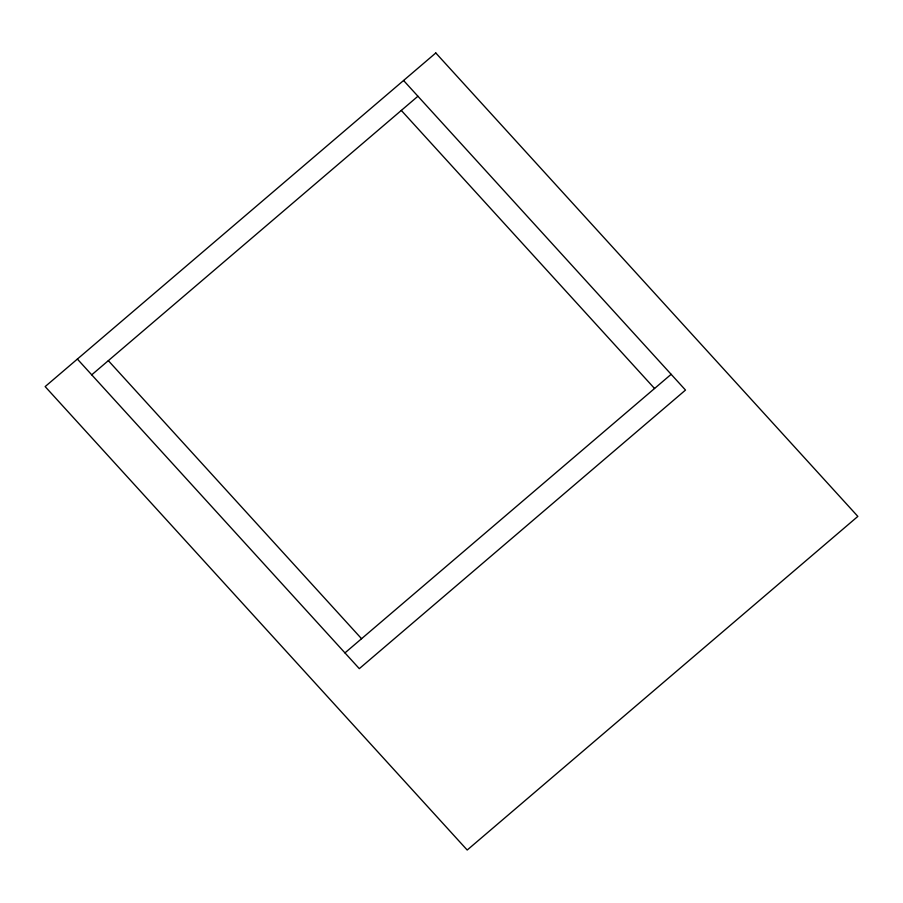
<?xml version="1.0" encoding="UTF-8"?>
<svg xmlns="http://www.w3.org/2000/svg" width="903" height="903" viewBox="0 0 903 903"><rect width="100%" height="100%" fill="white"/><g stroke="black" fill="none" stroke-linecap="round" stroke-linejoin="round"><path stroke-width="1.35" d="M91.734 374.824L417.92 96.249M344.957 652.892L671.155 374.316M403.573 80.491L685.501 390.073L359.304 668.649L77.376 359.067M401.316 110.426L654.551 388.493M108.326 360.647L361.561 638.714M435.799 52.972L45.15 386.597L467.201 850.028L857.85 516.403L435.799 52.972"/></g></svg>
